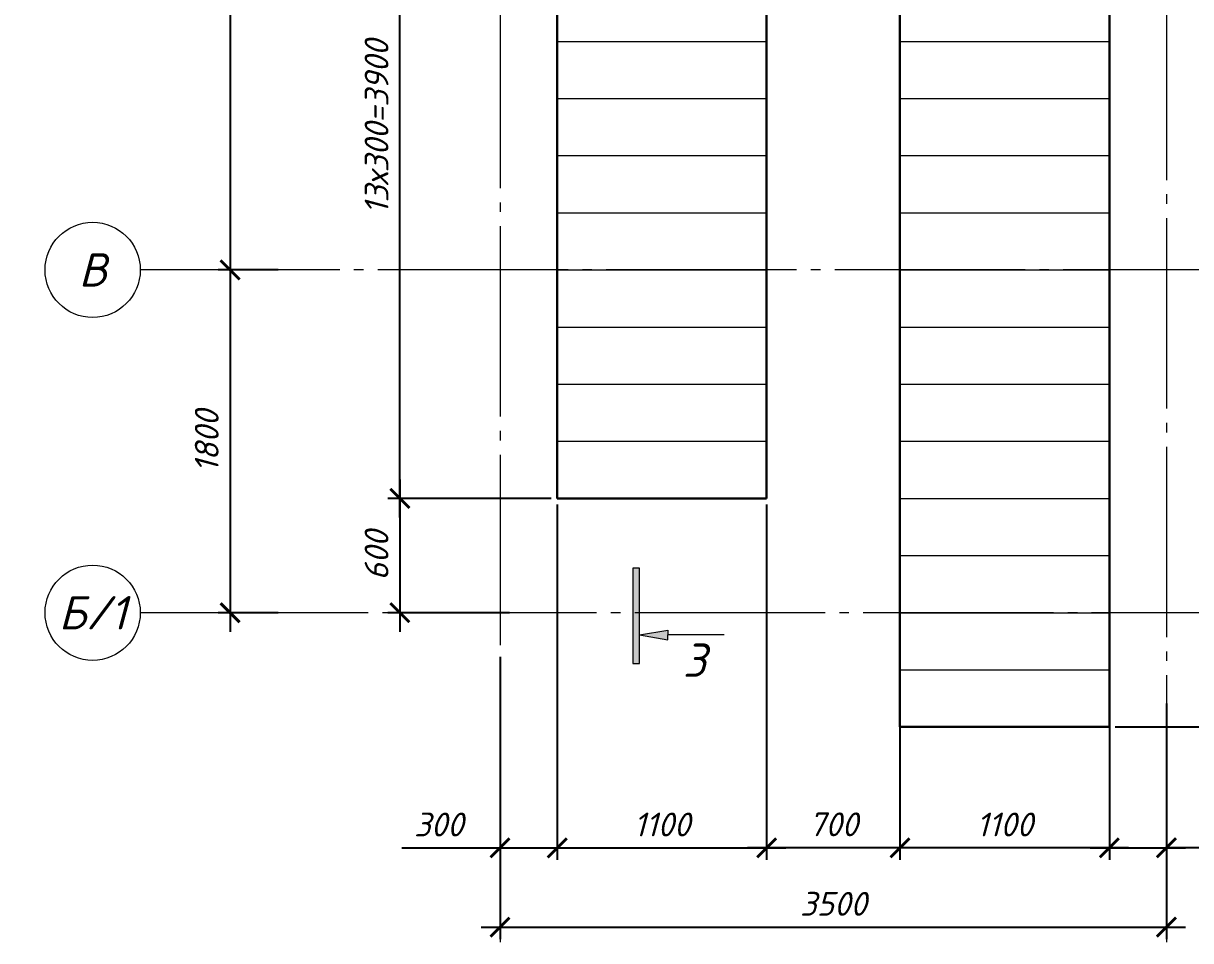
# Model space of a CAD drawing. Header units: millimetres. Extents: x -79646 to 95064, y -231229 to -58107.
# Drawn here: x 20157 to 26288, y -169525 to -164708 of the extents above; entities that cross this region are included whole.
import ezdxf
from ezdxf.enums import TextEntityAlignment as Align

# ---------------------------------------------------------------- set-up
doc = ezdxf.new("R2010")
doc.units = ezdxf.units.MM
doc.header["$PDMODE"] = 3
doc.linetypes.add('GOST2.303 5', pattern=[24, 20, -1.5, 1, -1.5])
doc.linetypes.add('HIDDEN', pattern=[0.375, 0.25, -0.125])
doc.layers.get('0').update_dxf_attribs({"lineweight": 5})
doc.layers.get('Defpoints').update_dxf_attribs({"lineweight": 0})
for name, color, linetype, lineweight in [('!!!Металл', 7, 'Continuous', 15), ('#Dimensions', 7, 'Continuous', 9), ('#Бетон вид', 22, 'Continuous', 18), ('#Бетон разрез', 22, 'Continuous', 30), ('#Оси', 7, 'Continuous', 9)]:
    doc.layers.add(name, color=color, linetype=linetype, lineweight=lineweight)
doc.layers.add('#Hatch', color=252, linetype='Continuous', lineweight=5, true_color=0x696969)
doc.styles.add('ESKDW', font='eskdw.shx', dxfattribs={"oblique": 15})
doc.styles.add('STEP PR', font='isocpeui.ttf')
doc.dimstyles.new('SPDS', dxfattribs={"dimscale": 50, "dimtxt": 2.5, "dimasz": 2, "dimexe": 1.25, "dimexo": 0.625, "dimtad": 1, "dimdec": 0, "dimrnd": 0.001, "dimtxsty": 'ESKDW', "dimblk": 'ARCHTICK', "dimcen": 2.5, "dimdle": 2, "dimclrd": 256, "dimclre": 256, "dimclrt": 7, "dimadec": 0, "dimazin": 2, "dimtfac": 0.75, "dimtdec": 0, "dimtmove": 1, "dimatfit": 3, "dimfxl": 1, "dimtolj": 1, "dimarcsym": 1})

# ---------------------------------------------------------------- blocks, each defined once
blk = doc.blocks.new('_ArchTick')
at = {"color": 0, "linetype": 'ByBlock', "const_width": 0.15}
blk.add_lwpolyline([(-0.5, -0.5), (0.5, 0.5)], dxfattribs=at)
blk = doc.blocks.new('*D1164')
at = {"layer": '#Dimensions', "lineweight": -2, "ltscale": 100, "transparency": 16777216}
for p, q in [((22960.6, -167234.1), (22960.6, -169099.8)), ((22660.6, -168034.1), (22660.6, -169099.8)), ((22145.4, -169037.3), (22660.6, -169037.3)), ((22560.6, -169037.3), (23060.6, -169037.3))]:
    blk.add_line(p, q, dxfattribs=at)
at = {"layer": 'Defpoints', "color": 0, "lineweight": 0, "ltscale": 100, "transparency": 16777216}
for p in [(22960.6, -167202.8), (22660.6, -168002.8), (22960.6, -169037.3)]:
    blk.add_point(p, dxfattribs=at)
at = {"layer": '#Dimensions', "lineweight": -2, "ltscale": 100, "transparency": 16777216, "xscale": 100, "yscale": 100, "zscale": 100, "rotation": 180}
blk.add_blockref('_ArchTick', (22660.6, -169037.3), dxfattribs=at)
at = {"layer": '#Dimensions', "lineweight": -2, "ltscale": 100, "transparency": 16777216, "xscale": 100, "yscale": 100, "zscale": 100}
blk.add_blockref('_ArchTick', (22960.6, -169037.3), dxfattribs=at)
at = {"layer": '#Dimensions', "ltscale": 100, "transparency": 16777216, "insert": (22338.2, -168914.8), "char_height": 125, "attachment_point": 5, "style": 'STEP PR'}
blk.add_mtext('\\A1;300', dxfattribs=at)
blk = doc.blocks.new('*D1165')
at = {"layer": '#Dimensions', "lineweight": -2, "transparency": 16777216}
for p, q in [((22960.6, -167234.1), (22960.6, -169099.8)), ((24060.6, -167234.1), (24060.6, -169099.8)), ((22860.6, -169037.3), (24160.6, -169037.3))]:
    blk.add_line(p, q, dxfattribs=at)
at = {"layer": 'Defpoints', "color": 0, "lineweight": 0, "transparency": 16777216}
for p in [(22960.6, -167202.8), (24060.6, -167202.8), (24060.6, -169037.3)]:
    blk.add_point(p, dxfattribs=at)
at = {"layer": '#Dimensions', "lineweight": -2, "transparency": 16777216, "xscale": 100, "yscale": 100, "zscale": 100, "rotation": 180}
blk.add_blockref('_ArchTick', (22960.6, -169037.3), dxfattribs=at)
at = {"layer": '#Dimensions', "lineweight": -2, "transparency": 16777216, "xscale": 100, "yscale": 100, "zscale": 100}
blk.add_blockref('_ArchTick', (24060.6, -169037.3), dxfattribs=at)
at = {"layer": '#Dimensions', "transparency": 16777216, "insert": (23510.6, -168914.8), "char_height": 125, "attachment_point": 5, "style": 'STEP PR'}
blk.add_mtext('\\A1;1100', dxfattribs=at)
blk = doc.blocks.new('*D1166')
at = {"layer": '#Dimensions', "lineweight": -2, "transparency": 16777216}
for p, q in [((25860.6, -167814.1), (25860.6, -169099.8)), ((26160.6, -168279.9), (26160.6, -169099.8)), ((25760.6, -169037.3), (26260.6, -169037.3)), ((26789.9, -169037.3), (26160.6, -169037.3))]:
    blk.add_line(p, q, dxfattribs=at)
at = {"layer": 'Defpoints', "color": 0, "lineweight": 0, "transparency": 16777216}
for p in [(25860.6, -167782.8), (26160.6, -168248.7), (26160.6, -169037.3)]:
    blk.add_point(p, dxfattribs=at)
at = {"layer": '#Dimensions', "lineweight": -2, "transparency": 16777216, "xscale": 100, "yscale": 100, "zscale": 100, "rotation": 180}
blk.add_blockref('_ArchTick', (25860.6, -169037.3), dxfattribs=at)
at = {"layer": '#Dimensions', "lineweight": -2, "transparency": 16777216, "xscale": 100, "yscale": 100, "zscale": 100}
blk.add_blockref('_ArchTick', (26160.6, -169037.3), dxfattribs=at)
at = {"layer": '#Dimensions', "transparency": 16777216, "insert": (26597.1, -168914.8), "char_height": 125, "attachment_point": 5, "style": 'STEP PR'}
blk.add_mtext('\\A1;300', dxfattribs=at)
blk = doc.blocks.new('*D1167')
at = {"layer": '#Dimensions', "lineweight": -2, "transparency": 16777216}
for p, q in [((24760.6, -167834.1), (24760.6, -169099.8)), ((25860.6, -167814.1), (25860.6, -169099.8)), ((25960.6, -169037.3), (24660.6, -169037.3))]:
    blk.add_line(p, q, dxfattribs=at)
at = {"layer": 'Defpoints', "color": 0, "lineweight": 0, "transparency": 16777216}
for p in [(24760.6, -167802.8), (25860.6, -167782.8), (24760.6, -169037.3)]:
    blk.add_point(p, dxfattribs=at)
at = {"layer": '#Dimensions', "lineweight": -2, "transparency": 16777216, "xscale": 100, "yscale": 100, "zscale": 100, "rotation": 180}
blk.add_blockref('_ArchTick', (24760.6, -169037.3), dxfattribs=at)
at = {"layer": '#Dimensions', "lineweight": -2, "transparency": 16777216, "xscale": 100, "yscale": 100, "zscale": 100}
blk.add_blockref('_ArchTick', (25860.6, -169037.3), dxfattribs=at)
at = {"layer": '#Dimensions', "transparency": 16777216, "insert": (25310.6, -168914.8), "char_height": 125, "attachment_point": 5, "style": 'STEP PR'}
blk.add_mtext('\\A1;1100', dxfattribs=at)
blk = doc.blocks.new('*D1168')
at = {"layer": '#Dimensions', "lineweight": -2, "transparency": 16777216}
for p, q in [((24060.6, -167234.1), (24060.6, -169099.8)), ((24760.6, -167834.1), (24760.6, -169099.8)), ((24860.6, -169037.3), (23960.6, -169037.3))]:
    blk.add_line(p, q, dxfattribs=at)
at = {"layer": 'Defpoints', "color": 0, "lineweight": 0, "transparency": 16777216}
for p in [(24060.6, -167202.8), (24760.6, -167802.8), (24060.6, -169037.3)]:
    blk.add_point(p, dxfattribs=at)
at = {"layer": '#Dimensions', "lineweight": -2, "transparency": 16777216, "xscale": 100, "yscale": 100, "zscale": 100, "rotation": 180}
blk.add_blockref('_ArchTick', (24060.6, -169037.3), dxfattribs=at)
at = {"layer": '#Dimensions', "lineweight": -2, "transparency": 16777216, "xscale": 100, "yscale": 100, "zscale": 100}
blk.add_blockref('_ArchTick', (24760.6, -169037.3), dxfattribs=at)
at = {"layer": '#Dimensions', "transparency": 16777216, "insert": (24410.6, -168914), "char_height": 125, "attachment_point": 5, "style": 'STEP PR'}
blk.add_mtext('\\A1;700', dxfattribs=at)
blk = doc.blocks.new('*D1169')
at = {"layer": '#Dimensions', "lineweight": -2, "transparency": 16777216}
for p, q in [((22660.6, -169013.3), (22660.6, -169516.2)), ((26160.6, -169013.3), (26160.6, -169516.2)), ((22560.6, -169453.7), (26260.6, -169453.7))]:
    blk.add_line(p, q, dxfattribs=at)
at = {"layer": 'Defpoints', "color": 0, "lineweight": 0, "transparency": 16777216}
for p in [(22660.6, -168982.1), (26160.6, -168982.1), (26160.6, -169453.7)]:
    blk.add_point(p, dxfattribs=at)
at = {"layer": '#Dimensions', "lineweight": -2, "transparency": 16777216, "xscale": 100, "yscale": 100, "zscale": 100, "rotation": 180}
blk.add_blockref('_ArchTick', (22660.6, -169453.7), dxfattribs=at)
at = {"layer": '#Dimensions', "lineweight": -2, "transparency": 16777216, "xscale": 100, "yscale": 100, "zscale": 100}
blk.add_blockref('_ArchTick', (26160.6, -169453.7), dxfattribs=at)
at = {"layer": '#Dimensions', "transparency": 16777216, "insert": (24410.6, -169331.2), "char_height": 125, "attachment_point": 5, "style": 'STEP PR'}
blk.add_mtext('\\A1;3500', dxfattribs=at)
blk = doc.blocks.new('*D1170')
at = {"layer": '#Dimensions', "lineweight": -2, "transparency": 16777216}
for p, q in [((21242.4, -161702.8), (21242.4, -166102.8)), ((21495.8, -161802.8), (21179.9, -161802.8)), ((21495.8, -166002.8), (21179.9, -166002.8))]:
    blk.add_line(p, q, dxfattribs=at)
at = {"layer": 'Defpoints', "color": 0, "lineweight": 0, "transparency": 16777216}
for p in [(21527.1, -161802.8), (21242.4, -166002.8), (21527.1, -166002.8)]:
    blk.add_point(p, dxfattribs=at)
at = {"layer": '#Dimensions', "lineweight": -2, "transparency": 16777216, "xscale": 100, "yscale": 100, "zscale": 100}
for p, rotation in [((21242.4, -161802.8), 90), ((21242.4, -166002.8), 270)]:
    blk.add_blockref('_ArchTick', p, dxfattribs=dict(at, rotation=rotation))
at = {"layer": '#Dimensions', "transparency": 16777216, "insert": (21119.9, -163902.8), "char_height": 125, "attachment_point": 5, "rotation": 90, "style": 'STEP PR'}
blk.add_mtext('\\A1;4200', dxfattribs=at)
blk = doc.blocks.new('*D1171')
at = {"layer": '#Dimensions', "lineweight": -2, "transparency": 16777216}
for p, q in [((21242.4, -165902.8), (21242.4, -167902.8)), ((21495.8, -166002.8), (21179.9, -166002.8)), ((21495.8, -167802.8), (21179.9, -167802.8))]:
    blk.add_line(p, q, dxfattribs=at)
at = {"layer": 'Defpoints', "color": 0, "lineweight": 0, "transparency": 16777216}
for p in [(21527.1, -166002.8), (21242.4, -167802.8), (21527.1, -167802.8)]:
    blk.add_point(p, dxfattribs=at)
at = {"layer": '#Dimensions', "lineweight": -2, "transparency": 16777216, "xscale": 100, "yscale": 100, "zscale": 100}
for p, rotation in [((21242.4, -166002.8), 90), ((21242.4, -167802.8), 270)]:
    blk.add_blockref('_ArchTick', p, dxfattribs=dict(at, rotation=rotation))
at = {"layer": '#Dimensions', "transparency": 16777216, "insert": (21119.9, -166902.8), "char_height": 125, "attachment_point": 5, "rotation": 90, "style": 'STEP PR'}
blk.add_mtext('\\A1;1800', dxfattribs=at)
blk = doc.blocks.new('*D1172')
at = {"layer": '#Dimensions', "lineweight": -2, "transparency": 16777216}
for p, q in [((22134.4, -167102.8), (22134.4, -167902.8)), ((22929.4, -167202.8), (22071.9, -167202.8)), ((22709.4, -167802.8), (22071.9, -167802.8))]:
    blk.add_line(p, q, dxfattribs=at)
at = {"layer": 'Defpoints', "color": 0, "lineweight": 0, "transparency": 16777216}
for p in [(22960.6, -167202.8), (22134.4, -167802.8), (22740.6, -167802.8)]:
    blk.add_point(p, dxfattribs=at)
at = {"layer": '#Dimensions', "lineweight": -2, "transparency": 16777216, "xscale": 100, "yscale": 100, "zscale": 100}
for p, rotation in [((22134.4, -167202.8), 90), ((22134.4, -167802.8), 270)]:
    blk.add_blockref('_ArchTick', p, dxfattribs=dict(at, rotation=rotation))
at = {"layer": '#Dimensions', "transparency": 16777216, "insert": (22011.9, -167502.8), "char_height": 125, "attachment_point": 5, "rotation": 90, "style": 'STEP PR'}
blk.add_mtext('\\A1;600', dxfattribs=at)
blk = doc.blocks.new('*D1173')
at = {"layer": '#Dimensions', "lineweight": -2, "transparency": 16777216}
for p, q in [((26954.9, -163202.8), (26954.9, -168502.8)), ((25891.9, -163302.8), (27017.4, -163302.8)), ((25891.9, -168402.8), (27017.4, -168402.8))]:
    blk.add_line(p, q, dxfattribs=at)
at = {"layer": 'Defpoints', "color": 0, "lineweight": 0, "transparency": 16777216}
for p in [(25860.6, -163302.8), (25860.6, -168402.8), (26954.9, -168402.8)]:
    blk.add_point(p, dxfattribs=at)
at = {"layer": '#Dimensions', "lineweight": -2, "transparency": 16777216, "xscale": 100, "yscale": 100, "zscale": 100}
for p, rotation in [((26954.9, -163302.8), 90), ((26954.9, -168402.8), 270)]:
    blk.add_blockref('_ArchTick', p, dxfattribs=dict(at, rotation=rotation))
at = {"layer": '#Dimensions', "transparency": 16777216, "insert": (26826.3, -165702.8), "char_height": 125, "attachment_point": 5, "rotation": 90, "style": 'STEP PR'}
blk.add_mtext('\\A1;16х300 = 5100', dxfattribs=at)
blk = doc.blocks.new('*D1174')
at = {"layer": '#Dimensions', "lineweight": -2, "transparency": 16777216}
for p, q in [((22134.4, -167302.8), (22134.4, -163202.8)), ((22929.4, -163302.8), (22071.9, -163302.8)), ((22929.4, -167202.8), (22071.9, -167202.8))]:
    blk.add_line(p, q, dxfattribs=at)
at = {"layer": 'Defpoints', "color": 0, "lineweight": 0, "transparency": 16777216}
for p in [(22134.4, -163302.8), (22960.6, -163302.8), (22960.6, -167202.8)]:
    blk.add_point(p, dxfattribs=at)
at = {"layer": '#Dimensions', "lineweight": -2, "transparency": 16777216, "xscale": 100, "yscale": 100, "zscale": 100}
for p, rotation in [((22134.4, -163302.8), 90), ((22134.4, -167202.8), 270)]:
    blk.add_blockref('_ArchTick', p, dxfattribs=dict(at, rotation=rotation))
at = {"layer": '#Dimensions', "transparency": 16777216, "insert": (22011.9, -165252.8), "char_height": 125, "attachment_point": 5, "rotation": 90, "style": 'STEP PR'}
blk.add_mtext('\\A1;13х300=3900', dxfattribs=at)
blk = doc.blocks.new('*U22')
at = {"linetype": 'ByBlock', "ltscale": 100}
h = blk.add_hatch(color=256, dxfattribs=at)
h.dxf.hatch_style = 1
h.paths.add_polyline_path([(35, 0), (-35, 0), (-35, -1000), (35, -1000)])
h = blk.add_hatch(color=256, dxfattribs=at)
h.dxf.hatch_style = 1
h.paths.add_polyline_path([(335, -750), (335, -700), (335, -650), (35, -700)])
for p, q in [((35, 0), (-35, 0)), ((-35, 0), (-35, -1000)), ((35, -1000), (35, 0)), ((35, -700), (335, -650)), ((35, -700), (335, -750)), ((335, -650), (335, -700)), ((335, -750), (335, -700)), ((-35, -1000), (35, -1000))]:
    blk.add_line(p, q, dxfattribs=at)
at = {"linetype": 'ByBlock', "ltscale": 100, "extrusion": (0, -1, 0), "elevation": 700}
blk.add_lwpolyline([(925, 0), (335, 0)], dxfattribs=at)
at = {"ltscale": 100, "style": 'STEP PR'}
blk.add_attdef('Nv', text='', height=350, dxfattribs=at).set_placement((781, -1140), align=Align.RIGHT)

msp = doc.modelspace()

# ---------------------------------------------------------------- hatches: boundary and pattern name
at = {"layer": '#Hatch'}
h = msp.add_hatch(dxfattribs=at)
h.set_pattern_fill('ANSI33', color=256, scale=30, style=0)
h.set_pattern_definition([(45, (-57746.96, -53575.92), (-134.70384, 134.70384), []), (45, (-57612.26, -53575.92), (-134.70384, 134.70384), [95.25, -47.625])])
h.paths.add_polyline_path([(21293.58529, -186378.11106), (21133.58529, -186378.11106), (21136.85069, -189766.79113), (21293.58529, -189767.15354)])
h.paths.add_polyline_path([(21293.58529, -189767.15354), (21136.85069, -189766.79113), (21137.85428, -190808.27596), (21293.58529, -190808.1259)])
h.paths.add_polyline_path([(21293.58529, -191828.11106), (21138.83717, -191828.27501), (21138.98156, -191978.11106), (21293.58529, -191978.11106)])
h.paths.add_polyline_path([(25443.58529, -189978.11106), (25283.58529, -189978.11106), (25283.58529, -191978.11106), (25443.58529, -191978.11106)])
h.paths.add_polyline_path([(25443.58529, -188448.99571), (25283.58529, -188580.27086), (25283.58529, -189578.11106), (25443.58529, -189578.11106)])
h.paths.add_polyline_path([(25443.58529, -186176.74947), (25283.58529, -186176.3795), (25283.58529, -188580.27086), (25443.58529, -188448.99571)])
h.paths.add_polyline_path([(8835.49864, -172610.20078), (9159.02137, -172610.20078), (9159.02137, -172250.20078), (8835.49864, -172250.20078)], flags=9)
h.paths.add_polyline_path([(8085.83729, -175296.31412), (8385.04183, -175296.31412), (8385.04183, -174936.31412), (8085.83729, -174936.31412)], flags=9)
h.paths.add_polyline_path([(8029.50434, -177271.29851), (8463.02706, -177271.29851), (8463.02706, -176971.29851), (8029.50434, -176971.29851)], flags=9)
h.paths.add_polyline_path([(6533.12636, -172676.17789), (6856.53545, -172676.17789), (6856.53545, -172316.17789), (6533.12636, -172316.17789)], flags=9)
h.paths.add_polyline_path([(11342.98329, -193472.71494), (11776.50602, -193472.71494), (11776.50602, -193172.71494), (11342.98329, -193172.71494)], flags=9)
h.paths.add_polyline_path([(22836.96355, -172645.97606), (23160.48627, -172645.97606), (23160.48627, -172285.97606), (22836.96355, -172285.97606)], flags=9)
h.paths.add_polyline_path([(21915.8715, -177271.29851), (22349.39422, -177271.29851), (22349.39422, -176971.29851), (21915.8715, -176971.29851)], flags=9)
h.paths.add_polyline_path([(20664.4123, -172831.418), (20987.82139, -172831.418), (20987.82139, -172471.418), (20664.4123, -172471.418)], flags=9)
h.paths.add_polyline_path([(31923.87913, -175677.76687), (32357.40185, -175677.76687), (32357.40185, -175377.76687), (31923.87913, -175377.76687)], flags=9)
h.paths.add_polyline_path([(9310.40753, -193472.71494), (9653.30526, -193472.71494), (9653.30526, -193172.71494), (9310.40753, -193172.71494)], flags=9)
h.paths.add_polyline_path([(21356.81445, -193484.3199), (21699.71218, -193484.3199), (21699.71218, -193184.3199), (21356.81445, -193184.3199)], flags=9)
h.paths.add_polyline_path([(23389.39021, -193484.3199), (23822.91294, -193484.3199), (23822.91294, -193184.3199), (23389.39021, -193184.3199)], flags=9)
h.paths.add_polyline_path([(20230.24879, -188189.80578), (20230.24879, -187756.28305), (19930.24879, -187756.28305), (19930.24879, -188189.80578)], flags=9)
h.paths.add_polyline_path([(20238.57292, -191196.4235), (20238.57292, -190750.02199), (19938.57292, -190750.02199), (19938.57292, -191196.4235)], flags=9)
h.paths.add_polyline_path([(19968.47472, -189392.70366), (19968.47472, -188959.18094), (19668.47472, -188959.18094), (19668.47472, -189392.70366)], flags=9)
h.paths.add_polyline_path([(11021.15564, -193754.41743), (11441.61018, -193754.41743), (11441.61018, -193454.41743), (11021.15564, -193454.41743)], flags=9)
h.paths.add_polyline_path([(23067.56256, -193746.78595), (23488.01711, -193746.78595), (23488.01711, -193446.78595), (23067.56256, -193446.78595)], flags=9)
h.paths.add_polyline_path([(7948.31165, -189393.58944), (7948.31165, -188960.06671), (7648.31165, -188960.06671), (7648.31165, -189393.58944)], flags=9)
h.paths.add_polyline_path([(8294.42119, -188190.70118), (8294.42119, -187757.17846), (7994.42119, -187757.17846), (7994.42119, -188190.70118)], flags=9)
h.paths.add_polyline_path([(8294.42119, -191197.14058), (8294.42119, -190750.73906), (7994.42119, -190750.73906), (7994.42119, -191197.14058)], flags=9)
h.paths.add_polyline_path([(11187.55953, -188322.90716), (11511.08226, -188322.90716), (11511.08226, -187962.90716), (11187.55953, -187962.90716)], flags=9)
h.paths.add_polyline_path([(11357.40303, -188770.93699), (11656.60758, -188770.93699), (11656.60758, -188410.93699), (11357.40303, -188410.93699)], flags=9)
h.paths.add_polyline_path([(12117.71574, -191411.01443), (12441.12484, -191411.01443), (12441.12484, -191051.01443), (12117.71574, -191051.01443)], flags=9)
h.paths.add_polyline_path([(11614.144, -185852.52712), (11789.144, -185852.52712), (11789.144, -185492.52712), (11614.144, -185492.52712)], flags=9)
h.paths.add_polyline_path([(10404.99256, -174160.85041), (10704.19711, -174160.85041), (10704.19711, -173800.85041), (10404.99256, -173800.85041)], flags=9)
h.paths.add_polyline_path([(25419.12715, -174082.02098), (25594.12715, -174082.02098), (25594.12715, -173722.02098), (25419.12715, -173722.02098)], flags=9)
h.paths.add_polyline_path([(24166.81613, -174066.75703), (24366.13431, -174066.75703), (24366.13431, -173706.75703), (24166.81613, -173706.75703)], flags=9)
h.paths.add_polyline_path([(31641.2602, -174974.80239), (31964.78293, -174974.80239), (31964.78293, -174614.80239), (31641.2602, -174614.80239)], flags=9)
h.paths.add_polyline_path([(32721.87605, -174050.53536), (33045.28514, -174050.53536), (33045.28514, -173690.53536), (32721.87605, -173690.53536)], flags=9)
h.paths.add_polyline_path([(24231.29893, -174375.79646), (24642.47317, -174375.79646), (24642.47317, -174075.79646), (24231.29893, -174075.79646)], flags=9)
h.paths.add_polyline_path([(21894.59567, -174377.40631), (22328.1184, -174377.40631), (22328.1184, -174077.40631), (21894.59567, -174077.40631)], flags=9)
h.paths.add_polyline_path([(19315.02534, -174375.79646), (19657.92307, -174375.79646), (19657.92307, -174075.79646), (19315.02534, -174075.79646)], flags=9)
h.paths.add_polyline_path([(19801.30082, -174375.79646), (20144.19855, -174375.79646), (20144.19855, -174075.79646), (19801.30082, -174075.79646)], flags=9)
h.paths.add_polyline_path([(20502.80075, -174377.40631), (20758.67196, -174377.40631), (20758.67196, -174077.40631), (20502.80075, -174077.40631)], flags=9)
h.paths.add_polyline_path([(23504.46544, -172877.8822), (23504.46544, -172470.30644), (23204.46544, -172470.30644), (23204.46544, -172877.8822)], flags=9)
h.paths.add_polyline_path([(30434.39049, -175288.8437), (30790.167, -175288.8437), (30790.167, -174988.8437), (30434.39049, -174988.8437)], flags=9)
h.paths.add_polyline_path([(30966.30337, -175288.8437), (31309.2011, -175288.8437), (31309.2011, -174988.8437), (30966.30337, -174988.8437)], flags=9)
h.paths.add_polyline_path([(31625.19078, -175298.41491), (31958.61881, -175298.41491), (31958.61881, -174998.41491), (31625.19078, -174998.41491)], flags=9)
h.paths.add_polyline_path([(32240.03252, -173396.14402), (32240.03252, -173053.24629), (31940.03252, -173053.24629), (31940.03252, -173396.14402)], flags=9)
h.paths.add_polyline_path([(32259.05212, -172604.48902), (32259.05212, -172352.21629), (31959.05212, -172352.21629), (31959.05212, -172604.48902)], flags=9)
h.paths.add_polyline_path([(23233.96645, -188431.41225), (23557.48918, -188431.41225), (23557.48918, -188071.41225), (23233.96645, -188071.41225)], flags=9)
h.paths.add_polyline_path([(23403.80996, -188879.44207), (23703.0145, -188879.44207), (23703.0145, -188519.44207), (23403.80996, -188519.44207)], flags=9)
h.paths.add_polyline_path([(10625.47898, -187033.74112), (10824.79716, -187033.74112), (10824.79716, -186673.74112), (10625.47898, -186673.74112)], flags=9)
h.paths.add_polyline_path([(12281.51212, -186958.20633), (12480.8303, -186958.20633), (12480.8303, -186598.20633), (12281.51212, -186598.20633)], flags=9)
h.paths.add_polyline_path([(22671.8859, -187079.55476), (22871.20408, -187079.55476), (22871.20408, -186719.55476), (22671.8859, -186719.55476)], flags=9)
h.paths.add_polyline_path([(24327.91904, -187004.01997), (24527.23723, -187004.01997), (24527.23723, -186644.01997), (24327.91904, -186644.01997)], flags=9)
h.paths.add_polyline_path([(23631.63083, -186510.86031), (23806.63083, -186510.86031), (23806.63083, -186150.86031), (23631.63083, -186150.86031)], flags=9)
h.paths.add_polyline_path([(32329.46366, -175288.8437), (32737.03942, -175288.8437), (32737.03942, -174988.8437), (32329.46366, -174988.8437)], flags=9)
h.paths.add_polyline_path([(33524.47442, -175288.8437), (33870.97064, -175288.8437), (33870.97064, -174988.8437), (33524.47442, -174988.8437)], flags=9)
h.paths.add_polyline_path([(13814.40231, -192108.66588), (13814.40231, -191808.47552), (13617.93694, -191755.83278), (13617.93694, -192056.02314)], flags=9)
h.paths.add_polyline_path([(13812.55314, -191503.55217), (13812.55314, -191203.36181), (13612.38943, -191149.72811), (13612.38943, -191449.91847)], flags=9)
h.paths.add_polyline_path([(13814.40231, -190552.74633), (13814.40231, -190221.30597), (13617.93694, -190168.66324), (13617.93694, -190500.1036)], flags=9)
h.paths.add_polyline_path([(10796.15197, -185399.51239), (11028.68985, -185399.51239), (11028.68985, -185137.01239), (10796.15197, -185137.01239)], flags=9)
h.paths.add_polyline_path([(10796.15197, -193260.10177), (11028.68985, -193260.10177), (11028.68985, -192997.60177), (10796.15197, -192997.60177)], flags=9)
h.paths.add_polyline_path([(12547.54978, -185399.51239), (12751.71645, -185399.51239), (12751.71645, -185137.01239), (12547.54978, -185137.01239)], flags=9)
h.paths.add_polyline_path([(12547.54978, -193260.10177), (12751.71645, -193260.10177), (12751.71645, -192997.60177), (12547.54978, -192997.60177)], flags=9)
h.paths.add_polyline_path([(14518.28345, -191733.87731), (14750.68875, -191733.87731), (14750.68875, -191471.37731), (14518.28345, -191471.37731)], flags=9)
h.paths.add_polyline_path([(7168.27422, -191733.87731), (7400.67952, -191733.87731), (7400.67952, -191471.37731), (7168.27422, -191471.37731)], flags=9)
h.paths.add_polyline_path([(22842.55889, -185018.79339), (23075.09677, -185018.79339), (23075.09677, -184756.29339), (22842.55889, -184756.29339)], flags=9)
h.paths.add_polyline_path([(22842.55889, -193271.70672), (23075.09677, -193271.70672), (23075.09677, -193009.20672), (22842.55889, -193009.20672)], flags=9)
h.paths.add_polyline_path([(24593.95671, -185018.79339), (24798.12337, -185018.79339), (24798.12337, -184756.29339), (24593.95671, -184756.29339)], flags=9)
h.paths.add_polyline_path([(24593.95671, -193271.70672), (24798.12337, -193271.70672), (24798.12337, -193009.20672), (24593.95671, -193009.20672)], flags=9)
h.paths.add_polyline_path([(26564.69037, -191745.48226), (26797.09568, -191745.48226), (26797.09568, -191482.98226), (26564.69037, -191482.98226)], flags=9)
h.paths.add_polyline_path([(19214.68114, -191745.48226), (19447.08644, -191745.48226), (19447.08644, -191482.98226), (19214.68114, -191482.98226)], flags=9)
h.paths.add_polyline_path([(21899.90158, -185834.97516), (22255.67809, -185834.97516), (22255.67809, -185534.97516), (21899.90158, -185534.97516)], flags=9)
h.paths.add_polyline_path([(22431.81445, -185834.97516), (22774.71218, -185834.97516), (22774.71218, -185534.97516), (22431.81445, -185534.97516)], flags=9)
h.paths.add_polyline_path([(23267.34476, -185834.97516), (23661.85233, -185834.97516), (23661.85233, -185534.97516), (23267.34476, -185534.97516)], flags=9)
h.paths.add_polyline_path([(24171.81445, -185834.97516), (24514.71218, -185834.97516), (24514.71218, -185534.97516), (24171.81445, -185534.97516)], flags=9)
h.paths.add_polyline_path([(24829.9868, -185833.36531), (25146.93756, -185833.36531), (25146.93756, -185533.36531), (24829.9868, -185533.36531)], flags=9)
h.paths.add_polyline_path([(25778.19795, -187332.74141), (25778.19795, -187015.79065), (25478.19795, -187015.79065), (25478.19795, -187332.74141)], flags=9)
h.paths.add_polyline_path([(26133.30427, -188456.56926), (27197.39518, -188456.56926), (27197.39518, -187596.56926), (26133.30427, -187596.56926)], flags=9)
h.paths.add_polyline_path([(31778.42489, -171654.0946), (32378.64977, -171654.0946), (32378.64977, -171297.0856), (31778.42489, -171297.0856)], flags=9)
h.paths.add_polyline_path([(8149.04507, -169166.59925), (8694.95961, -169166.59925), (8694.95961, -168809.59026), (8149.04507, -168809.59026)], flags=9)
h.paths.add_polyline_path([(22059.92262, -169216.63377), (22660.14751, -169216.63377), (22660.14751, -168859.62478), (22059.92262, -168859.62478)], flags=9)
h.paths.add_polyline_path([(19022.84119, -178183.40649), (19263.06846, -178183.40649), (19263.06846, -177920.90649), (19022.84119, -177920.90649)], flags=9)
h.paths.add_polyline_path([(25022.7749, -178183.40649), (25263.13475, -178183.40649), (25263.13475, -177920.90649), (25022.7749, -177920.90649)], flags=9)
h.paths.add_polyline_path([(33781.80526, -176173.46235), (34014.34314, -176173.46235), (34014.34314, -175910.96235), (33781.80526, -175910.96235)], flags=9)
h.paths.add_polyline_path([(30277.33083, -176176.27959), (30518.81757, -176176.27959), (30518.81757, -175910.39891), (30277.33083, -175910.39891)], flags=9)
h.paths.add_polyline_path([(7096.0105, -189897.75611), (7571.95747, -189897.75611), (7571.95747, -189635.25611), (7096.0105, -189635.25611)], flags=9)
h.paths.add_polyline_path([(7213.80406, -186297.75611), (7454.16391, -186297.75611), (7454.16391, -186035.25611), (7213.80406, -186035.25611)], flags=9)
h.paths.add_polyline_path([(7213.87034, -192297.75611), (7454.09762, -192297.75611), (7454.09762, -192035.25611), (7213.87034, -192035.25611)], flags=9)
h.paths.add_polyline_path([(13200.90942, -194408.70018), (13433.4473, -194408.70018), (13433.4473, -194146.20018), (13200.90942, -194146.20018)], flags=9)
h.paths.add_polyline_path([(9696.43499, -194411.51741), (9937.92173, -194411.51741), (9937.92173, -194145.63673), (9696.43499, -194145.63673)], flags=9)
h.paths.add_polyline_path([(9056.07988, -194408.70018), (9278.27685, -194408.70018), (9278.27685, -194146.20018), (9056.07988, -194146.20018)], flags=9)
h.paths.add_polyline_path([(19204.17454, -189895.27866), (19680.12151, -189895.27866), (19680.12151, -189632.77866), (19204.17454, -189632.77866)], flags=9)
h.paths.add_polyline_path([(19321.9681, -186295.27866), (19562.32795, -186295.27866), (19562.32795, -186032.77866), (19321.9681, -186032.77866)], flags=9)
h.paths.add_polyline_path([(19322.03439, -192295.27866), (19562.26166, -192295.27866), (19562.26166, -192032.77866), (19322.03439, -192032.77866)], flags=9)
h.paths.add_polyline_path([(25247.31635, -194420.30513), (25479.85423, -194420.30513), (25479.85423, -194157.80513), (25247.31635, -194157.80513)], flags=9)
h.paths.add_polyline_path([(21742.84192, -194423.12236), (21984.32866, -194423.12236), (21984.32866, -194157.24168), (21742.84192, -194157.24168)], flags=9)
h.paths.add_polyline_path([(21102.4868, -194420.30513), (21324.68377, -194420.30513), (21324.68377, -194157.80513), (21102.4868, -194157.80513)], flags=9)
h.paths.add_polyline_path([(5136.47403, -178183.40649), (5376.7013, -178183.40649), (5376.7013, -177920.90649), (5136.47403, -177920.90649)], flags=9)
h.paths.add_polyline_path([(11136.40774, -178183.40649), (11376.76759, -178183.40649), (11376.76759, -177920.90649), (11136.40774, -177920.90649)], flags=9)

# ---------------------------------------------------------------- linework, layer by layer
at = {"layer": '!!!Металл', "linetype": 'HIDDEN', "lineweight": 9, "ltscale": 500}
for points in [[(23044.47843, -167202.82572), (23120.47843, -167202.82572)], [(23820.47843, -167202.82572), (23896.47843, -167202.82572)]]:
    msp.add_lwpolyline(points, dxfattribs=at)
at = {"layer": '#Бетон вид'}
for points in [[(22960.6425, -164802.82572), (24060.6425, -164802.82572)], [(24760.6425, -164802.82572), (25860.6425, -164802.82572)], [(22960.6425, -165102.82572), (24060.6425, -165102.82572)], [(24760.6425, -165102.82572), (25860.6425, -165102.82572)], [(22960.6425, -165402.82572), (24060.6425, -165402.82572)], [(24760.6425, -165402.82572), (25860.6425, -165402.82572)], [(22960.6425, -165702.82572), (24060.6425, -165702.82572)], [(24760.6425, -165702.82572), (25860.6425, -165702.82572)], [(22960.6425, -166002.82572), (24060.6425, -166002.82572)], [(24760.6425, -166002.82572), (25860.6425, -166002.82572)], [(22960.6425, -166302.82572), (24060.6425, -166302.82572)], [(24760.6425, -166302.82572), (25860.6425, -166302.82572)], [(22960.6425, -166602.82572), (24060.6425, -166602.82572)], [(24760.6425, -166602.82572), (25860.6425, -166602.82572)], [(22960.6425, -166902.82572), (24060.6425, -166902.82572)], [(24760.6425, -166902.82572), (25860.6425, -166902.82572)], [(24760.6425, -167202.82572), (25860.6425, -167202.82572)], [(24760.6425, -167502.82572), (25860.6425, -167502.82572)], [(24760.6425, -167802.82572), (25860.6425, -167802.82572)], [(24760.6425, -168102.82572), (25860.6425, -168102.82572)]]:
    msp.add_lwpolyline(points, dxfattribs=at)
at = {"layer": '#Бетон разрез'}
for points in [[(22960.6425, -163302.82572), (22960.6425, -167202.82572)], [(24760.6425, -168402.82572), (24760.6425, -163302.82572), (24060.6425, -163302.82572), (24060.6425, -167202.82572)], [(25860.6425, -163302.82572), (25860.6425, -168402.82572), (24760.6425, -168402.82572)], [(22960.6425, -167202.82572), (24060.6425, -167202.82572)]]:
    msp.add_lwpolyline(points, dxfattribs=at)
at = {"layer": '#Оси', "linetype": 'GOST2.303 5', "ltscale": 50}
for points in [[(26160.6425, -160930.92624), (26160.6425, -169262.36494), (26160.6425, -169533.037)], [(22660.6425, -160973.03487), (22660.6425, -169533.037)], [(26618.09693, -166002.82572), (21020.72165, -166002.82572), (20770.72165, -166002.82572)], [(26767.67257, -167802.82572), (21020.72165, -167802.82572), (20770.72165, -167802.82572)]]:
    msp.add_lwpolyline(points, dxfattribs=at)
at = {"layer": '#Оси', "linetype": 'Continuous', "ltscale": 50}
for centre in [(20520.72165, -166002.82572), (20520.72165, -167802.82572)]:
    msp.add_circle(centre, 250, dxfattribs=at)

# ---------------------------------------------------------------- block references
ref = msp.add_blockref('*U22', (23374.78348, -167569.4531), dxfattribs=dict(xscale=0.5, yscale=0.5, zscale=0.5))
ref.add_attrib('Nv', '3', dxfattribs={"ltscale": 100, "height": 175, "style": 'STEP PR'}).set_placement((23743.09398, -168139.45979), align=Align.RIGHT)

# ---------------------------------------------------------------- texts
at = {"layer": '#Оси', "linetype": 'Continuous', "ltscale": 50, "style": 'STEP PR'}
for s, p in [('В', (20520.72165, -166002.82572)), ('Б/1', (20520.72165, -167802.82572))]:
    msp.add_text(s, height=175, dxfattribs=at).set_placement(p, align=Align.MIDDLE_CENTER)

# ---------------------------------------------------------------- dimensions: what is measured, and where the dimension line sits
at = {"layer": '#Dimensions'}
for base, p1, p2, picture, middle in [((21242.39801, -166002.82572), (21527.05515, -161802.82572), (21527.05515, -166002.82572), '*D1170', (21119.89801, -163902.82572)), ((21242.39801, -167802.82572), (21527.05515, -166002.82572), (21527.05515, -167802.82572), '*D1171', (21119.89801, -166902.82572)), ((22134.38485, -167802.82572), (22960.6425, -167202.82572), (22740.6425, -167802.82572), '*D1172', (22011.88485, -167502.82572))]:
    dim = msp.add_linear_dim(base=base, p1=p1, p2=p2, angle=90, dimstyle='SPDS', override={"dimgap": 1.2, "dimrnd": 5, "dimtxsty": 'STEP PR', "dimblk1": 'ArchTick', "dimblk2": 'ArchTick', "dimsah": 1, "dimclrt": 256}, dxfattribs=at)
    dim.commit()
    dim.dimension.update_dxf_attribs({"geometry": picture, "text_midpoint": middle})
dim = msp.add_linear_dim(base=(22134.38485, -163302.82572), p1=(22960.6425, -167202.82572), p2=(22960.6425, -163302.82572), angle=90, text='13х300=<>', dimstyle='SPDS', override={"dimgap": 1.2, "dimrnd": 5, "dimtxsty": 'STEP PR', "dimblk1": 'ArchTick', "dimblk2": 'ArchTick', "dimsah": 1, "dimclrt": 256}, dxfattribs=at)
dim.commit()
dim.dimension.update_dxf_attribs({"geometry": '*D1174', "text_midpoint": (22011.88485, -165252.82572)})
dim = msp.add_linear_dim(base=(26954.85125, -168402.82572), p1=(25860.6425, -163302.82572), p2=(25860.6425, -168402.82572), angle=90, text='16х300 = <>', dimstyle='SPDS', override={"dimgap": 1.2, "dimrnd": 5, "dimtxsty": 'STEP PR', "dimblk1": 'ArchTick', "dimblk2": 'ArchTick', "dimsah": 1, "dimclrt": 256}, dxfattribs=at)
dim.commit()
dim.dimension.update_dxf_attribs({"geometry": '*D1173', "text_midpoint": (26948.80848, -165702.82572), "dimtype": 160})
at = {"layer": '#Dimensions', "ltscale": 100}
dim = msp.add_linear_dim(base=(22960.6425, -169037.30086), p1=(22660.6425, -168002.82572), p2=(22960.6425, -167202.82572), dimstyle='SPDS', override={"dimgap": 1.2, "dimrnd": 5, "dimtxsty": 'STEP PR', "dimblk1": 'ArchTick', "dimblk2": 'ArchTick', "dimsah": 1, "dimclrt": 256}, dxfattribs=at)
dim.commit()
dim.dimension.update_dxf_attribs({"geometry": '*D1164', "text_midpoint": (22338.20069, -169026.18015), "dimtype": 160})
at = {"layer": '#Dimensions'}
for base, p1, p2, picture, middle in [((24060.6425, -169037.30086), (22960.6425, -167202.82572), (24060.6425, -167202.82572), '*D1165', (23510.6425, -168914.80086)), ((24060.6425, -169037.30086), (24760.6425, -167802.82572), (24060.6425, -167202.82572), '*D1168', (24410.6425, -168913.99593)), ((24760.6425, -169037.30086), (25860.6425, -167782.82572), (24760.6425, -167802.82572), '*D1167', (25310.6425, -168914.80086)), ((26160.6425, -169453.65036), (22660.6425, -168982.08835), (26160.6425, -168982.08835), '*D1169', (24410.6425, -169331.15036))]:
    dim = msp.add_linear_dim(base=base, p1=p1, p2=p2, dimstyle='SPDS', override={"dimgap": 1.2, "dimrnd": 5, "dimtxsty": 'STEP PR', "dimblk1": 'ArchTick', "dimblk2": 'ArchTick', "dimsah": 1, "dimclrt": 256}, dxfattribs=at)
    dim.commit()
    dim.dimension.update_dxf_attribs({"geometry": picture, "text_midpoint": middle})
dim = msp.add_linear_dim(base=(26160.6425, -169037.30086), p1=(25860.6425, -167782.82572), p2=(26160.6425, -168248.66165), dimstyle='SPDS', override={"dimgap": 1.2, "dimrnd": 5, "dimtxsty": 'STEP PR', "dimblk1": 'ArchTick', "dimblk2": 'ArchTick', "dimsah": 1, "dimclrt": 256}, dxfattribs=at)
dim.commit()
dim.dimension.update_dxf_attribs({"geometry": '*D1166', "text_midpoint": (26597.14257, -169049.36057), "dimtype": 160})

doc.saveas('drawing.dxf')
